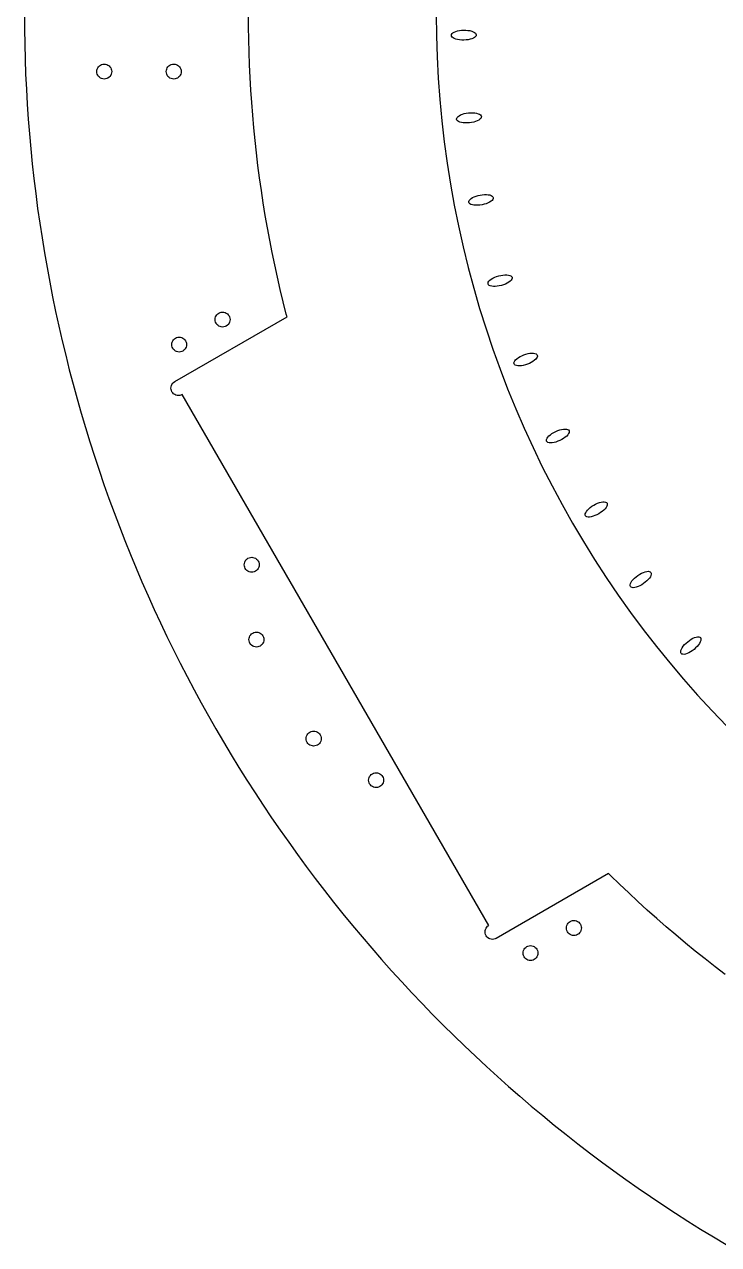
# Model space of a CAD drawing. Header units: metres. Extents: x -287 to 287, y -575 to 0.
# Drawn here: x -287.3 to -147.8, y -534.7 to -289.4 of the extents above; entities that cross this region are included whole.
import ezdxf

# ---------------------------------------------------------------- set-up
doc = ezdxf.new("R2010")
doc.units = ezdxf.units.M

msp = doc.modelspace()

# ---------------------------------------------------------------- linework, layer by layer
for p, q in [((-287.335, -287.335), (-287.32, -290.344)), ((-242.292, -289.873), (-242.305, -287.335)), ((-204.57, -287.335), (-204.526, -291.62)), ((-287.32, -290.344), (-287.272, -293.353)), ((-242.252, -292.41), (-242.292, -289.873)), ((-204.526, -291.62), (-204.391, -295.902)), ((-201.526, -291.557), (-201.492, -291.382)), ((-201.485, -291.73), (-201.526, -291.557)), ((-201.492, -291.382), (-201.383, -291.212)), ((-201.368, -291.896), (-201.485, -291.73)), ((-201.383, -291.212), (-201.202, -291.05)), ((-201.181, -292.05), (-201.368, -291.896)), ((-201.202, -291.05), (-200.955, -290.902)), ((-200.955, -290.902), (-200.649, -290.772)), ((-200.649, -290.772), (-200.295, -290.665)), ((-200.295, -290.665), (-199.901, -290.583)), ((-199.901, -290.583), (-199.481, -290.529)), ((-199.481, -290.529), (-199.048, -290.505)), ((-199.048, -290.505), (-198.613, -290.511)), ((-198.613, -290.511), (-198.192, -290.547)), ((-198.192, -290.547), (-197.795, -290.612)), ((-197.795, -290.612), (-197.436, -290.705)), ((-197.436, -290.705), (-197.126, -290.822)), ((-197.126, -290.822), (-196.873, -290.959)), ((-196.873, -290.959), (-196.685, -291.113)), ((-196.671, -291.797), (-196.852, -291.959)), ((-196.685, -291.113), (-196.569, -291.279)), ((-196.562, -291.626), (-196.671, -291.797)), ((-196.569, -291.279), (-196.527, -291.452)), ((-196.527, -291.452), (-196.562, -291.626)), ((-287.272, -293.353), (-287.194, -296.361)), ((-242.186, -294.946), (-242.252, -292.41)), ((-200.928, -292.187), (-201.181, -292.05)), ((-200.617, -292.304), (-200.928, -292.187)), ((-200.258, -292.396), (-200.617, -292.304)), ((-199.862, -292.462), (-200.258, -292.396)), ((-199.44, -292.498), (-199.862, -292.462)), ((-199.006, -292.504), (-199.44, -292.498)), ((-198.572, -292.48), (-199.006, -292.504)), ((-198.152, -292.426), (-198.572, -292.48)), ((-197.759, -292.344), (-198.152, -292.426)), ((-197.404, -292.237), (-197.759, -292.344)), ((-197.099, -292.107), (-197.404, -292.237)), ((-196.852, -291.959), (-197.099, -292.107)), ((-287.194, -296.361), (-287.083, -299.368)), ((-242.093, -297.482), (-242.186, -294.946)), ((-204.391, -295.902), (-204.167, -300.181)), ((-272.795, -298.835), (-272.773, -298.575)), ((-272.773, -299.096), (-272.795, -298.835)), ((-272.773, -298.575), (-272.705, -298.322)), ((-272.705, -299.348), (-272.773, -299.096)), ((-272.705, -298.322), (-272.594, -298.085)), ((-272.594, -298.085), (-272.445, -297.871)), ((-272.445, -297.871), (-272.26, -297.686)), ((-272.26, -297.686), (-272.045, -297.536)), ((-272.045, -297.536), (-271.808, -297.426)), ((-271.808, -297.426), (-271.556, -297.358)), ((-271.556, -297.358), (-271.295, -297.335)), ((-271.295, -297.335), (-271.035, -297.358)), ((-271.035, -297.358), (-270.782, -297.426)), ((-270.782, -297.426), (-270.545, -297.536)), ((-270.545, -297.536), (-270.331, -297.686)), ((-270.331, -297.686), (-270.146, -297.871)), ((-270.146, -297.871), (-269.996, -298.085)), ((-269.996, -298.085), (-269.886, -298.322)), ((-269.886, -298.322), (-269.818, -298.575)), ((-269.818, -299.096), (-269.886, -299.348)), ((-269.818, -298.575), (-269.795, -298.835)), ((-269.795, -298.835), (-269.818, -299.096)), ((-258.825, -298.835), (-258.803, -298.575)), ((-258.803, -299.096), (-258.825, -298.835)), ((-258.803, -298.575), (-258.735, -298.322)), ((-258.735, -299.348), (-258.803, -299.096)), ((-258.735, -298.322), (-258.624, -298.085)), ((-258.624, -298.085), (-258.475, -297.871)), ((-258.475, -297.871), (-258.29, -297.686)), ((-258.29, -297.686), (-258.075, -297.536)), ((-258.075, -297.536), (-257.838, -297.426)), ((-257.838, -297.426), (-257.586, -297.358)), ((-257.586, -297.358), (-257.325, -297.335)), ((-257.325, -297.335), (-257.065, -297.358)), ((-257.065, -297.358), (-256.812, -297.426)), ((-256.812, -297.426), (-256.575, -297.536)), ((-256.575, -297.536), (-256.361, -297.686)), ((-256.361, -297.686), (-256.176, -297.871)), ((-256.176, -297.871), (-256.026, -298.085)), ((-256.026, -298.085), (-255.916, -298.322)), ((-255.916, -298.322), (-255.848, -298.575)), ((-255.848, -299.096), (-255.916, -299.348)), ((-255.848, -298.575), (-255.825, -298.835)), ((-255.825, -298.835), (-255.848, -299.096)), ((-241.973, -300.017), (-242.093, -297.482)), ((-287.083, -299.368), (-286.942, -302.373)), ((-272.594, -299.585), (-272.705, -299.348)), ((-272.445, -299.8), (-272.594, -299.585)), ((-272.26, -299.984), (-272.445, -299.8)), ((-272.045, -300.134), (-272.26, -299.984)), ((-271.808, -300.245), (-272.045, -300.134)), ((-271.556, -300.313), (-271.808, -300.245)), ((-271.295, -300.335), (-271.556, -300.313)), ((-271.035, -300.313), (-271.295, -300.335)), ((-270.782, -300.245), (-271.035, -300.313)), ((-270.545, -300.134), (-270.782, -300.245)), ((-270.331, -299.984), (-270.545, -300.134)), ((-270.146, -299.8), (-270.331, -299.984)), ((-269.996, -299.585), (-270.146, -299.8)), ((-269.886, -299.348), (-269.996, -299.585)), ((-258.624, -299.585), (-258.735, -299.348)), ((-258.475, -299.8), (-258.624, -299.585)), ((-258.29, -299.984), (-258.475, -299.8)), ((-258.075, -300.134), (-258.29, -299.984)), ((-257.838, -300.245), (-258.075, -300.134)), ((-257.586, -300.313), (-257.838, -300.245)), ((-257.325, -300.335), (-257.586, -300.313)), ((-257.065, -300.313), (-257.325, -300.335)), ((-256.812, -300.245), (-257.065, -300.313)), ((-256.575, -300.134), (-256.812, -300.245)), ((-256.361, -299.984), (-256.575, -300.134)), ((-256.176, -299.8), (-256.361, -299.984)), ((-256.026, -299.585), (-256.176, -299.8)), ((-255.916, -299.348), (-256.026, -299.585)), ((-241.827, -302.55), (-241.973, -300.017)), ((-204.167, -300.181), (-203.853, -304.453)), ((-286.942, -302.373), (-286.768, -305.377)), ((-241.655, -305.081), (-241.827, -302.55)), ((-286.768, -305.377), (-286.564, -308.379)), ((-241.456, -307.611), (-241.655, -305.081)), ((-203.853, -304.453), (-203.45, -308.719)), ((-286.564, -308.379), (-286.328, -311.379)), ((-241.23, -310.138), (-241.456, -307.611)), ((-203.45, -308.719), (-202.957, -312.975)), ((-200.466, -308.405), (-200.447, -308.229)), ((-200.41, -308.574), (-200.466, -308.405)), ((-200.447, -308.229), (-200.352, -308.049)), ((-200.281, -308.73), (-200.41, -308.574)), ((-200.352, -308.049), (-200.185, -307.873)), ((-200.081, -308.868), (-200.281, -308.73)), ((-200.185, -307.873), (-199.952, -307.705)), ((-199.817, -308.983), (-200.081, -308.868)), ((-199.952, -307.705), (-199.658, -307.55)), ((-199.498, -309.074), (-199.817, -308.983)), ((-199.658, -307.55), (-199.314, -307.413)), ((-199.133, -309.136), (-199.498, -309.074)), ((-199.314, -307.413), (-198.928, -307.299)), ((-198.928, -307.299), (-198.515, -307.21)), ((-198.515, -307.21), (-198.084, -307.149)), ((-198.084, -307.149), (-197.651, -307.119)), ((-197.445, -309.078), (-197.875, -309.138)), ((-197.651, -307.119), (-197.228, -307.12)), ((-197.031, -308.989), (-197.445, -309.078)), ((-197.228, -307.12), (-196.827, -307.152)), ((-196.646, -308.875), (-197.031, -308.989)), ((-196.827, -307.152), (-196.462, -307.214)), ((-196.302, -308.738), (-196.646, -308.875)), ((-196.462, -307.214), (-196.142, -307.305)), ((-196.008, -308.583), (-196.302, -308.738)), ((-196.142, -307.305), (-195.879, -307.42)), ((-195.774, -308.415), (-196.008, -308.583)), ((-195.879, -307.42), (-195.679, -307.558)), ((-195.608, -308.239), (-195.774, -308.415)), ((-195.679, -307.558), (-195.55, -307.714)), ((-195.513, -308.059), (-195.608, -308.239)), ((-195.55, -307.714), (-195.494, -307.883)), ((-195.494, -307.883), (-195.513, -308.059)), ((-286.328, -311.379), (-286.06, -314.376)), ((-240.978, -312.663), (-241.23, -310.138)), ((-198.732, -309.168), (-199.133, -309.136)), ((-198.309, -309.169), (-198.732, -309.168)), ((-197.875, -309.138), (-198.309, -309.169)), ((-240.7, -315.185), (-240.978, -312.663)), ((-202.957, -312.975), (-202.376, -317.22)), ((-286.06, -314.376), (-285.761, -317.37)), ((-240.395, -317.704), (-240.7, -315.185)), ((-285.761, -317.37), (-285.431, -320.361)), ((-240.064, -320.22), (-240.395, -317.704)), ((-202.376, -317.22), (-201.706, -321.451)), ((-285.431, -320.361), (-285.07, -323.348)), ((-239.706, -322.732), (-240.064, -320.22)), ((-285.07, -323.348), (-284.677, -326.331)), ((-239.322, -325.24), (-239.706, -322.732)), ((-201.706, -321.451), (-200.947, -325.668)), ((-196.56, -323.875), (-196.155, -323.751)), ((-196.155, -323.751), (-195.732, -323.655)), ((-195.732, -323.655), (-195.302, -323.589)), ((-195.302, -323.589), (-194.881, -323.554)), ((-194.881, -323.554), (-194.479, -323.553)), ((-194.479, -323.553), (-194.109, -323.584)), ((-194.109, -323.584), (-193.784, -323.647)), ((-193.784, -323.647), (-193.511, -323.741)), ((-193.511, -323.741), (-193.301, -323.861)), ((-238.912, -327.744), (-239.322, -325.24)), ((-200.947, -325.668), (-200.1, -329.868)), ((-198, -325.106), (-197.995, -324.928)), ((-197.93, -325.269), (-198, -325.106)), ((-197.995, -324.928), (-197.916, -324.742)), ((-197.788, -325.414), (-197.93, -325.269)), ((-197.916, -324.742), (-197.765, -324.552)), ((-197.577, -325.534), (-197.788, -325.414)), ((-197.765, -324.552), (-197.546, -324.365)), ((-197.305, -325.628), (-197.577, -325.534)), ((-197.546, -324.365), (-197.266, -324.186)), ((-196.979, -325.691), (-197.305, -325.628)), ((-197.266, -324.186), (-196.934, -324.021)), ((-196.61, -325.722), (-196.979, -325.691)), ((-196.934, -324.021), (-196.56, -323.875)), ((-196.208, -325.721), (-196.61, -325.722)), ((-195.786, -325.686), (-196.208, -325.721)), ((-195.357, -325.62), (-195.786, -325.686)), ((-194.933, -325.524), (-195.357, -325.62)), ((-194.528, -325.4), (-194.933, -325.524)), ((-194.154, -325.254), (-194.528, -325.4)), ((-193.822, -325.089), (-194.154, -325.254)), ((-193.543, -324.91), (-193.822, -325.089)), ((-193.324, -324.723), (-193.543, -324.91)), ((-193.173, -324.533), (-193.324, -324.723)), ((-193.301, -323.861), (-193.158, -324.006)), ((-193.093, -324.347), (-193.173, -324.533)), ((-193.158, -324.006), (-193.089, -324.169)), ((-193.089, -324.169), (-193.093, -324.347)), ((-284.677, -326.331), (-284.253, -329.31)), ((-238.476, -330.244), (-238.912, -327.744)), ((-284.253, -329.31), (-283.798, -332.285)), ((-238.014, -332.739), (-238.476, -330.244)), ((-200.1, -329.868), (-199.165, -334.049)), ((-283.798, -332.285), (-283.312, -335.254)), ((-237.525, -335.229), (-238.014, -332.739)), ((-283.312, -335.254), (-282.794, -338.218)), ((-237.01, -337.714), (-237.525, -335.229)), ((-199.165, -334.049), (-198.143, -338.21)), ((-282.794, -338.218), (-282.246, -341.177)), ((-236.47, -340.193), (-237.01, -337.714)), ((-198.143, -338.21), (-197.035, -342.348)), ((-235.903, -342.666), (-236.47, -340.193)), ((-194.092, -341.172), (-193.957, -340.97)), ((-193.957, -340.97), (-193.755, -340.765)), ((-193.755, -340.765), (-193.491, -340.564)), ((-193.491, -340.564), (-193.174, -340.371)), ((-193.174, -340.371), (-192.813, -340.194)), ((-192.813, -340.194), (-192.42, -340.038)), ((-192.42, -340.038), (-192.006, -339.906)), ((-192.006, -339.906), (-191.584, -339.804)), ((-191.584, -339.804), (-191.166, -339.734)), ((-191.166, -339.734), (-190.766, -339.699)), ((-190.766, -339.699), (-190.395, -339.699)), ((-190.395, -339.699), (-190.065, -339.735)), ((-190.065, -339.735), (-189.786, -339.806)), ((-189.786, -339.806), (-189.566, -339.908)), ((-189.517, -340.769), (-189.72, -340.974)), ((-189.566, -339.908), (-189.413, -340.04)), ((-189.383, -340.567), (-189.517, -340.769)), ((-189.413, -340.04), (-189.329, -340.197)), ((-189.319, -340.375), (-189.383, -340.567)), ((-189.329, -340.197), (-189.319, -340.375)), ((-282.246, -341.177), (-281.667, -344.129)), ((-235.311, -345.133), (-235.903, -342.666)), ((-197.035, -342.348), (-195.839, -346.463)), ((-194.155, -341.364), (-194.092, -341.172)), ((-194.145, -341.542), (-194.155, -341.364)), ((-194.062, -341.699), (-194.145, -341.542)), ((-193.908, -341.831), (-194.062, -341.699)), ((-193.688, -341.933), (-193.908, -341.831)), ((-193.409, -342.004), (-193.688, -341.933)), ((-193.079, -342.039), (-193.409, -342.004)), ((-192.708, -342.04), (-193.079, -342.039)), ((-192.308, -342.004), (-192.708, -342.04)), ((-191.89, -341.935), (-192.308, -342.004)), ((-191.468, -341.833), (-191.89, -341.935)), ((-191.054, -341.701), (-191.468, -341.833)), ((-190.661, -341.545), (-191.054, -341.701)), ((-190.3, -341.367), (-190.661, -341.545)), ((-189.983, -341.175), (-190.3, -341.367)), ((-189.72, -340.974), (-189.983, -341.175)), ((-281.667, -344.129), (-281.056, -347.076)), ((-234.693, -347.594), (-235.311, -345.133)), ((-281.056, -347.076), (-280.415, -350.016)), ((-257.132, -361.171), (-234.551, -348.134)), ((-248.985, -348.426), (-248.917, -348.174)), ((-248.917, -348.174), (-248.807, -347.937)), ((-248.807, -347.937), (-248.657, -347.722)), ((-248.657, -347.722), (-248.472, -347.537)), ((-248.472, -347.537), (-248.258, -347.388)), ((-248.258, -347.388), (-248.021, -347.277)), ((-248.021, -347.277), (-247.768, -347.209)), ((-247.768, -347.209), (-247.508, -347.187)), ((-247.508, -347.187), (-247.247, -347.209)), ((-247.247, -347.209), (-246.995, -347.277)), ((-246.995, -347.277), (-246.758, -347.388)), ((-246.758, -347.388), (-246.544, -347.537)), ((-246.544, -347.537), (-246.359, -347.722)), ((-246.359, -347.722), (-246.209, -347.937)), ((-246.209, -347.937), (-246.098, -348.174)), ((-246.098, -348.174), (-246.031, -348.426)), ((-234.551, -348.134), (-234.693, -347.594)), ((-195.839, -346.463), (-194.558, -350.551)), ((-280.415, -350.016), (-279.744, -352.949)), ((-249.008, -348.687), (-248.985, -348.426)), ((-248.985, -348.947), (-249.008, -348.687)), ((-248.917, -349.2), (-248.985, -348.947)), ((-248.807, -349.437), (-248.917, -349.2)), ((-248.657, -349.651), (-248.807, -349.437)), ((-248.472, -349.836), (-248.657, -349.651)), ((-248.258, -349.986), (-248.472, -349.836)), ((-248.021, -350.096), (-248.258, -349.986)), ((-247.768, -350.164), (-248.021, -350.096)), ((-247.508, -350.187), (-247.768, -350.164)), ((-247.247, -350.164), (-247.508, -350.187)), ((-246.995, -350.096), (-247.247, -350.164)), ((-246.758, -349.986), (-246.995, -350.096)), ((-246.544, -349.836), (-246.758, -349.986)), ((-246.359, -349.651), (-246.544, -349.836)), ((-246.209, -349.437), (-246.359, -349.651)), ((-246.098, -349.2), (-246.209, -349.437)), ((-246.031, -348.947), (-246.098, -349.2)), ((-246.031, -348.426), (-246.008, -348.687)), ((-246.008, -348.687), (-246.031, -348.947)), ((-194.558, -350.551), (-193.191, -354.612)), ((-279.744, -352.949), (-279.041, -355.875)), ((-257.712, -353.465), (-257.644, -353.212)), ((-257.644, -353.212), (-257.534, -352.975)), ((-257.534, -352.975), (-257.384, -352.761)), ((-257.384, -352.761), (-257.199, -352.576)), ((-257.199, -352.576), (-256.985, -352.426)), ((-256.985, -352.426), (-256.748, -352.315)), ((-256.748, -352.315), (-256.495, -352.248)), ((-256.495, -352.248), (-256.235, -352.225)), ((-256.235, -352.225), (-255.974, -352.248)), ((-255.974, -352.248), (-255.722, -352.315)), ((-255.722, -352.315), (-255.485, -352.426)), ((-255.485, -352.426), (-255.27, -352.576)), ((-255.27, -352.576), (-255.086, -352.761)), ((-255.086, -352.761), (-254.936, -352.975)), ((-254.936, -352.975), (-254.825, -353.212)), ((-254.825, -353.212), (-254.757, -353.465)), ((-257.735, -353.725), (-257.712, -353.465)), ((-257.712, -353.985), (-257.735, -353.725)), ((-257.644, -354.238), (-257.712, -353.985)), ((-257.534, -354.475), (-257.644, -354.238)), ((-257.384, -354.689), (-257.534, -354.475)), ((-257.199, -354.874), (-257.384, -354.689)), ((-256.985, -355.024), (-257.199, -354.874)), ((-256.748, -355.135), (-256.985, -355.024)), ((-256.495, -355.202), (-256.748, -355.135)), ((-256.235, -355.225), (-256.495, -355.202)), ((-255.974, -355.202), (-256.235, -355.225)), ((-255.722, -355.135), (-255.974, -355.202)), ((-255.485, -355.024), (-255.722, -355.135)), ((-255.27, -354.874), (-255.485, -355.024)), ((-255.086, -354.689), (-255.27, -354.874)), ((-254.936, -354.475), (-255.086, -354.689)), ((-254.825, -354.238), (-254.936, -354.475)), ((-254.757, -353.985), (-254.825, -354.238)), ((-254.757, -353.465), (-254.735, -353.725)), ((-254.735, -353.725), (-254.757, -353.985)), ((-193.191, -354.612), (-191.74, -358.643)), ((-186.934, -355.789), (-186.522, -355.651)), ((-186.522, -355.651), (-186.111, -355.547)), ((-186.111, -355.547), (-185.715, -355.478)), ((-185.715, -355.478), (-185.346, -355.448)), ((-185.346, -355.448), (-185.014, -355.456)), ((-185.014, -355.456), (-184.73, -355.503)), ((-184.73, -355.503), (-184.502, -355.586)), ((-184.502, -355.586), (-184.338, -355.705)), ((-279.041, -355.875), (-278.308, -358.793)), ((-188.953, -357.421), (-188.906, -357.224)), ((-188.928, -357.597), (-188.953, -357.421)), ((-188.832, -357.747), (-188.928, -357.597)), ((-188.906, -357.224), (-188.789, -357.012)), ((-188.668, -357.865), (-188.832, -357.747)), ((-188.789, -357.012), (-188.604, -356.791)), ((-188.44, -357.949), (-188.668, -357.865)), ((-188.604, -356.791), (-188.358, -356.568)), ((-188.156, -357.996), (-188.44, -357.949)), ((-188.358, -356.568), (-188.059, -356.35)), ((-187.824, -358.004), (-188.156, -357.996)), ((-188.059, -356.35), (-187.714, -356.143)), ((-187.455, -357.973), (-187.824, -358.004)), ((-187.714, -356.143), (-187.335, -355.954)), ((-187.059, -357.905), (-187.455, -357.973)), ((-187.335, -355.954), (-186.934, -355.789)), ((-186.649, -357.8), (-187.059, -357.905)), ((-186.237, -357.663), (-186.649, -357.8)), ((-185.835, -357.498), (-186.237, -357.663)), ((-185.456, -357.309), (-185.835, -357.498)), ((-185.112, -357.102), (-185.456, -357.309)), ((-184.812, -356.884), (-185.112, -357.102)), ((-184.566, -356.661), (-184.812, -356.884)), ((-184.382, -356.44), (-184.566, -356.661)), ((-184.264, -356.228), (-184.382, -356.44)), ((-184.338, -355.705), (-184.242, -355.854)), ((-184.217, -356.03), (-184.264, -356.228)), ((-184.242, -355.854), (-184.217, -356.03)), ((-278.308, -358.793), (-277.545, -361.703)), ((-191.74, -358.643), (-190.205, -362.643)), ((-277.545, -361.703), (-276.751, -364.606)), ((-257.882, -362.47), (-257.859, -362.21)), ((-257.859, -362.731), (-257.882, -362.47)), ((-257.859, -362.21), (-257.791, -361.957)), ((-257.791, -362.983), (-257.859, -362.731)), ((-257.791, -361.957), (-257.681, -361.72)), ((-257.681, -363.22), (-257.791, -362.983)), ((-257.681, -361.72), (-257.531, -361.506)), ((-257.531, -361.506), (-257.346, -361.321)), ((-257.346, -361.321), (-257.132, -361.171)), ((-190.205, -362.643), (-188.586, -366.61)), ((-276.751, -364.606), (-275.926, -367.499)), ((-257.531, -363.434), (-257.681, -363.22)), ((-257.346, -363.619), (-257.531, -363.434)), ((-257.132, -363.769), (-257.346, -363.619)), ((-256.895, -363.88), (-257.132, -363.769)), ((-256.642, -363.947), (-256.895, -363.88)), ((-256.382, -363.97), (-256.642, -363.947)), ((-256.121, -363.947), (-256.382, -363.97)), ((-255.869, -363.88), (-256.121, -363.947)), ((-255.632, -363.769), (-255.869, -363.88)), ((-194.009, -470.502), (-255.632, -363.769)), ((-275.926, -367.499), (-275.072, -370.385)), ((-188.586, -366.61), (-186.884, -370.542)), ((-275.072, -370.385), (-274.187, -373.26)), ((-186.884, -370.542), (-185.101, -374.437)), ((-182.426, -372.987), (-182.396, -372.786)), ((-182.396, -372.786), (-182.296, -372.565)), ((-182.296, -372.565), (-182.131, -372.329)), ((-182.131, -372.329), (-181.905, -372.087)), ((-181.905, -372.087), (-181.624, -371.844)), ((-181.624, -371.844), (-181.298, -371.609)), ((-181.298, -371.609), (-180.936, -371.389)), ((-180.936, -371.389), (-180.55, -371.191)), ((-180.55, -371.191), (-180.151, -371.02)), ((-180.151, -371.02), (-179.751, -370.881)), ((-179.751, -370.881), (-179.362, -370.78)), ((-179.312, -372.802), (-179.699, -373)), ((-179.362, -370.78), (-178.996, -370.718)), ((-178.951, -372.582), (-179.312, -372.802)), ((-178.996, -370.718), (-178.665, -370.698)), ((-178.625, -372.347), (-178.951, -372.582)), ((-178.665, -370.698), (-178.378, -370.721)), ((-178.344, -372.104), (-178.625, -372.347)), ((-178.378, -370.721), (-178.144, -370.786)), ((-178.118, -371.862), (-178.344, -372.104)), ((-178.144, -370.786), (-177.971, -370.89)), ((-177.952, -371.626), (-178.118, -371.862)), ((-177.971, -370.89), (-177.862, -371.031)), ((-177.853, -371.405), (-177.952, -371.626)), ((-177.862, -371.031), (-177.823, -371.204)), ((-177.823, -371.204), (-177.853, -371.405)), ((-274.187, -373.26), (-273.272, -376.127)), ((-185.101, -374.437), (-183.236, -378.295)), ((-182.386, -373.16), (-182.426, -372.987)), ((-182.278, -373.301), (-182.386, -373.16)), ((-182.104, -373.405), (-182.278, -373.301)), ((-181.87, -373.47), (-182.104, -373.405)), ((-181.583, -373.493), (-181.87, -373.47)), ((-181.252, -373.473), (-181.583, -373.493)), ((-180.887, -373.411), (-181.252, -373.473)), ((-180.498, -373.31), (-180.887, -373.411)), ((-180.098, -373.171), (-180.498, -373.31)), ((-179.699, -373), (-180.098, -373.171)), ((-273.272, -376.127), (-272.327, -378.984)), ((-272.327, -378.984), (-271.353, -381.83)), ((-183.236, -378.295), (-181.291, -382.112)), ((-271.353, -381.83), (-270.348, -384.667)), ((-181.291, -382.112), (-179.266, -385.888)), ((-270.348, -384.667), (-269.314, -387.493)), ((-269.314, -387.493), (-268.251, -390.307)), ((-179.266, -385.888), (-177.163, -389.621)), ((-174.606, -387.749), (-174.525, -387.52)), ((-174.525, -387.52), (-174.38, -387.272)), ((-174.38, -387.272), (-174.175, -387.011)), ((-174.175, -387.011), (-173.916, -386.746)), ((-173.916, -386.746), (-173.61, -386.484)), ((-173.61, -386.484), (-173.268, -386.235)), ((-173.268, -386.235), (-172.9, -386.005)), ((-172.9, -386.005), (-172.517, -385.801)), ((-172.517, -385.801), (-172.129, -385.629)), ((-172.129, -385.629), (-171.751, -385.496)), ((-171.532, -387.506), (-171.9, -387.737)), ((-171.751, -385.496), (-171.391, -385.404)), ((-171.19, -387.257), (-171.532, -387.506)), ((-171.391, -385.404), (-171.063, -385.356)), ((-170.885, -386.996), (-171.19, -387.257)), ((-171.063, -385.356), (-170.775, -385.355)), ((-170.625, -386.731), (-170.885, -386.996)), ((-170.775, -385.355), (-170.537, -385.4)), ((-170.42, -386.47), (-170.625, -386.731)), ((-170.537, -385.4), (-170.355, -385.489)), ((-170.275, -386.221), (-170.42, -386.47)), ((-170.355, -385.489), (-170.235, -385.621)), ((-170.195, -385.992), (-170.275, -386.221)), ((-170.235, -385.621), (-170.181, -385.79)), ((-170.181, -385.79), (-170.195, -385.992)), ((-177.163, -389.621), (-174.982, -393.308)), ((-174.619, -387.951), (-174.606, -387.749)), ((-174.565, -388.121), (-174.619, -387.951)), ((-174.445, -388.252), (-174.565, -388.121)), ((-174.264, -388.341), (-174.445, -388.252)), ((-174.025, -388.386), (-174.264, -388.341)), ((-173.737, -388.385), (-174.025, -388.386)), ((-173.409, -388.338), (-173.737, -388.385)), ((-173.05, -388.246), (-173.409, -388.338)), ((-172.671, -388.112), (-173.05, -388.246)), ((-172.284, -387.941), (-172.671, -388.112)), ((-171.9, -387.737), (-172.284, -387.941)), ((-268.251, -390.307), (-267.158, -393.111)), ((-267.158, -393.111), (-266.035, -395.902)), ((-174.982, -393.308), (-172.725, -396.95)), ((-266.035, -395.902), (-264.884, -398.682)), ((-243.06, -397.472), (-242.95, -397.235)), ((-242.95, -397.235), (-242.8, -397.021)), ((-242.8, -397.021), (-242.615, -396.836)), ((-242.615, -396.836), (-242.401, -396.686)), ((-242.401, -396.686), (-242.164, -396.576)), ((-242.164, -396.576), (-241.911, -396.508)), ((-241.911, -396.508), (-241.651, -396.485)), ((-241.651, -396.485), (-241.39, -396.508)), ((-241.39, -396.508), (-241.138, -396.576)), ((-241.138, -396.576), (-240.901, -396.686)), ((-240.901, -396.686), (-240.687, -396.836)), ((-240.687, -396.836), (-240.502, -397.021)), ((-240.502, -397.021), (-240.352, -397.235)), ((-240.352, -397.235), (-240.241, -397.472)), ((-172.725, -396.95), (-170.391, -400.543)), ((-264.884, -398.682), (-263.703, -401.45)), ((-243.151, -397.985), (-243.128, -397.725)), ((-243.128, -398.246), (-243.151, -397.985)), ((-243.128, -397.725), (-243.06, -397.472)), ((-243.06, -398.498), (-243.128, -398.246)), ((-242.95, -398.735), (-243.06, -398.498)), ((-242.8, -398.949), (-242.95, -398.735)), ((-242.615, -399.134), (-242.8, -398.949)), ((-242.401, -399.284), (-242.615, -399.134)), ((-242.164, -399.395), (-242.401, -399.284)), ((-241.911, -399.462), (-242.164, -399.395)), ((-241.651, -399.485), (-241.911, -399.462)), ((-241.39, -399.462), (-241.651, -399.485)), ((-241.138, -399.395), (-241.39, -399.462)), ((-240.901, -399.284), (-241.138, -399.395)), ((-240.687, -399.134), (-240.901, -399.284)), ((-240.502, -398.949), (-240.687, -399.134)), ((-240.352, -398.735), (-240.502, -398.949)), ((-240.241, -398.498), (-240.352, -398.735)), ((-240.241, -397.472), (-240.173, -397.725)), ((-240.173, -398.246), (-240.241, -398.498)), ((-240.173, -397.725), (-240.151, -397.985)), ((-240.151, -397.985), (-240.173, -398.246)), ((-163.672, -399.891), (-163.301, -399.688)), ((-163.301, -399.688), (-162.934, -399.523)), ((-162.934, -399.523), (-162.584, -399.401)), ((-162.584, -399.401), (-162.261, -399.327)), ((-162.261, -399.327), (-161.974, -399.301)), ((-161.974, -399.301), (-161.733, -399.326)), ((-161.733, -399.326), (-161.544, -399.4)), ((-161.544, -399.4), (-161.414, -399.521)), ((-161.414, -399.521), (-161.346, -399.685)), ((-161.346, -399.685), (-161.342, -399.888)), ((-263.703, -401.45), (-262.494, -404.205)), ((-170.391, -400.543), (-167.983, -404.087)), ((-165.591, -402.008), (-165.53, -401.773)), ((-165.587, -402.21), (-165.591, -402.008)), ((-165.519, -402.374), (-165.587, -402.21)), ((-165.53, -401.773), (-165.406, -401.513)), ((-165.406, -401.513), (-165.223, -401.236)), ((-165.223, -401.236), (-164.987, -400.95)), ((-164.987, -400.95), (-164.705, -400.664)), ((-164.705, -400.664), (-164.385, -400.387)), ((-164.385, -400.387), (-164.037, -400.126)), ((-164.037, -400.126), (-163.672, -399.891)), ((-163.632, -402.207), (-163.999, -402.372)), ((-163.261, -402.004), (-163.632, -402.207)), ((-162.896, -401.769), (-163.261, -402.004)), ((-162.548, -401.509), (-162.896, -401.769)), ((-162.228, -401.231), (-162.548, -401.509)), ((-161.946, -400.945), (-162.228, -401.231)), ((-161.71, -400.66), (-161.946, -400.945)), ((-161.527, -400.382), (-161.71, -400.66)), ((-161.403, -400.123), (-161.527, -400.382)), ((-161.342, -399.888), (-161.403, -400.123)), ((-262.494, -404.205), (-261.256, -406.948)), ((-167.983, -404.087), (-165.501, -407.579)), ((-165.389, -402.495), (-165.519, -402.374)), ((-165.2, -402.569), (-165.389, -402.495)), ((-164.959, -402.594), (-165.2, -402.569)), ((-164.672, -402.568), (-164.959, -402.594)), ((-164.349, -402.494), (-164.672, -402.568)), ((-163.999, -402.372), (-164.349, -402.494)), ((-261.256, -406.948), (-259.989, -409.677)), ((-165.501, -407.579), (-162.946, -411.019)), ((-259.989, -409.677), (-258.693, -412.393)), ((-241.998, -412.274), (-241.848, -412.06)), ((-241.848, -412.06), (-241.663, -411.875)), ((-241.663, -411.875), (-241.449, -411.725)), ((-241.449, -411.725), (-241.212, -411.614)), ((-241.212, -411.614), (-240.959, -411.547)), ((-240.959, -411.547), (-240.699, -411.524)), ((-240.699, -411.524), (-240.438, -411.547)), ((-240.438, -411.547), (-240.186, -411.614)), ((-240.186, -411.614), (-239.949, -411.725)), ((-239.949, -411.725), (-239.735, -411.875)), ((-239.735, -411.875), (-239.55, -412.06)), ((-239.55, -412.06), (-239.4, -412.274)), ((-162.946, -411.019), (-160.321, -414.404)), ((-258.693, -412.393), (-257.37, -415.095)), ((-242.199, -413.024), (-242.176, -412.763)), ((-242.176, -413.284), (-242.199, -413.024)), ((-242.176, -412.763), (-242.108, -412.511)), ((-242.108, -413.537), (-242.176, -413.284)), ((-242.108, -412.511), (-241.998, -412.274)), ((-241.998, -413.774), (-242.108, -413.537)), ((-241.848, -413.988), (-241.998, -413.774)), ((-241.663, -414.173), (-241.848, -413.988)), ((-241.449, -414.323), (-241.663, -414.173)), ((-241.212, -414.433), (-241.449, -414.323)), ((-240.959, -414.501), (-241.212, -414.433)), ((-240.699, -414.524), (-240.959, -414.501)), ((-240.438, -414.501), (-240.699, -414.524)), ((-240.186, -414.433), (-240.438, -414.501)), ((-239.949, -414.323), (-240.186, -414.433)), ((-239.735, -414.173), (-239.949, -414.323)), ((-239.55, -413.988), (-239.735, -414.173)), ((-239.4, -413.774), (-239.55, -413.988)), ((-239.4, -412.274), (-239.289, -412.511)), ((-239.289, -413.537), (-239.4, -413.774)), ((-239.289, -412.511), (-239.222, -412.763)), ((-239.222, -413.284), (-239.289, -413.537)), ((-239.222, -412.763), (-239.199, -413.024)), ((-239.199, -413.024), (-239.222, -413.284)), ((-160.321, -414.404), (-157.624, -417.734)), ((-155.113, -414.662), (-154.902, -414.357)), ((-154.902, -414.357), (-154.644, -414.049)), ((-154.644, -414.049), (-154.349, -413.746)), ((-154.349, -413.746), (-154.024, -413.457)), ((-154.024, -413.457), (-153.68, -413.192)), ((-153.68, -413.192), (-153.327, -412.959)), ((-153.327, -412.959), (-152.975, -412.764)), ((-152.975, -412.764), (-152.637, -412.613)), ((-152.637, -412.613), (-152.321, -412.512)), ((-152.129, -414.407), (-152.424, -414.71)), ((-152.321, -412.512), (-152.037, -412.462)), ((-151.871, -414.098), (-152.129, -414.407)), ((-152.037, -412.462), (-151.794, -412.467)), ((-151.66, -413.794), (-151.871, -414.098)), ((-151.794, -412.467), (-151.6, -412.525)), ((-151.501, -413.502), (-151.66, -413.794)), ((-151.6, -412.525), (-151.46, -412.634)), ((-151.399, -413.233), (-151.501, -413.502)), ((-151.46, -412.634), (-151.379, -412.792)), ((-151.358, -412.994), (-151.399, -413.233)), ((-151.379, -412.792), (-151.358, -412.994)), ((-257.37, -415.095), (-256.018, -417.783)), ((-155.415, -415.462), (-155.373, -415.223)), ((-155.394, -415.663), (-155.415, -415.462)), ((-155.313, -415.821), (-155.394, -415.663)), ((-155.373, -415.223), (-155.272, -414.953)), ((-155.173, -415.931), (-155.313, -415.821)), ((-155.272, -414.953), (-155.113, -414.662)), ((-154.979, -415.989), (-155.173, -415.931)), ((-154.736, -415.993), (-154.979, -415.989)), ((-154.452, -415.944), (-154.736, -415.993)), ((-154.136, -415.842), (-154.452, -415.944)), ((-153.798, -415.692), (-154.136, -415.842)), ((-153.446, -415.497), (-153.798, -415.692)), ((-153.093, -415.263), (-153.446, -415.497)), ((-152.749, -414.998), (-153.093, -415.263)), ((-152.424, -414.71), (-152.749, -414.998)), ((-256.018, -417.783), (-254.638, -420.457)), ((-157.624, -417.734), (-154.859, -421.006)), ((-254.638, -420.457), (-253.23, -423.116)), ((-154.859, -421.006), (-152.025, -424.22)), ((-253.23, -423.116), (-251.794, -425.76)), ((-152.025, -424.22), (-149.125, -427.374)), ((-251.794, -425.76), (-250.331, -428.389)), ((-250.331, -428.389), (-248.84, -431.003)), ((-149.125, -427.374), (-146.16, -430.466)), ((-248.84, -431.003), (-247.322, -433.601)), ((-230.163, -431.793), (-229.949, -431.643)), ((-229.949, -431.643), (-229.712, -431.533)), ((-229.712, -431.533), (-229.459, -431.465)), ((-229.459, -431.465), (-229.199, -431.442)), ((-229.199, -431.442), (-228.938, -431.465)), ((-228.938, -431.465), (-228.686, -431.533)), ((-228.686, -431.533), (-228.449, -431.643)), ((-228.449, -431.643), (-228.235, -431.793)), ((-247.322, -433.601), (-245.776, -436.183)), ((-230.699, -432.942), (-230.676, -432.682)), ((-230.676, -433.203), (-230.699, -432.942)), ((-230.676, -432.682), (-230.608, -432.429)), ((-230.608, -433.455), (-230.676, -433.203)), ((-230.608, -432.429), (-230.498, -432.192)), ((-230.498, -433.692), (-230.608, -433.455)), ((-230.498, -432.192), (-230.348, -431.978)), ((-230.348, -433.907), (-230.498, -433.692)), ((-230.348, -431.978), (-230.163, -431.793)), ((-230.163, -434.092), (-230.348, -433.907)), ((-229.949, -434.241), (-230.163, -434.092)), ((-228.235, -434.092), (-228.449, -434.241)), ((-228.235, -431.793), (-228.05, -431.978)), ((-228.05, -433.907), (-228.235, -434.092)), ((-228.05, -431.978), (-227.9, -432.192)), ((-227.9, -433.692), (-228.05, -433.907)), ((-227.9, -432.192), (-227.789, -432.429)), ((-227.789, -433.455), (-227.9, -433.692)), ((-227.789, -432.429), (-227.722, -432.682)), ((-227.722, -433.203), (-227.789, -433.455)), ((-227.722, -432.682), (-227.699, -432.942)), ((-227.699, -432.942), (-227.722, -433.203)), ((-245.776, -436.183), (-244.204, -438.749)), ((-229.712, -434.352), (-229.949, -434.241)), ((-229.459, -434.42), (-229.712, -434.352)), ((-229.199, -434.442), (-229.459, -434.42)), ((-228.938, -434.42), (-229.199, -434.442)), ((-228.686, -434.352), (-228.938, -434.42)), ((-228.449, -434.241), (-228.686, -434.352)), ((-244.204, -438.749), (-242.605, -441.297)), ((-242.605, -441.297), (-240.98, -443.83)), ((-218.151, -441.286), (-218.128, -441.026)), ((-218.128, -441.547), (-218.151, -441.286)), ((-218.128, -441.026), (-218.06, -440.773)), ((-218.06, -440.773), (-217.95, -440.536)), ((-217.95, -440.536), (-217.8, -440.322)), ((-217.8, -440.322), (-217.615, -440.137)), ((-217.615, -440.137), (-217.401, -439.987)), ((-217.401, -439.987), (-217.164, -439.877)), ((-217.164, -439.877), (-216.911, -439.809)), ((-216.911, -439.809), (-216.651, -439.786)), ((-216.651, -439.786), (-216.39, -439.809)), ((-216.39, -439.809), (-216.138, -439.877)), ((-216.138, -439.877), (-215.901, -439.987)), ((-215.901, -439.987), (-215.687, -440.137)), ((-215.687, -440.137), (-215.502, -440.322)), ((-215.502, -440.322), (-215.352, -440.536)), ((-215.352, -440.536), (-215.241, -440.773)), ((-215.241, -440.773), (-215.173, -441.026)), ((-215.173, -441.026), (-215.151, -441.286)), ((-215.151, -441.286), (-215.173, -441.547)), ((-240.98, -443.83), (-239.328, -446.344)), ((-218.06, -441.799), (-218.128, -441.547)), ((-217.95, -442.036), (-218.06, -441.799)), ((-217.8, -442.25), (-217.95, -442.036)), ((-217.615, -442.435), (-217.8, -442.25)), ((-217.401, -442.585), (-217.615, -442.435)), ((-217.164, -442.696), (-217.401, -442.585)), ((-216.911, -442.764), (-217.164, -442.696)), ((-216.651, -442.786), (-216.911, -442.764)), ((-216.39, -442.764), (-216.651, -442.786)), ((-216.138, -442.696), (-216.39, -442.764)), ((-215.901, -442.585), (-216.138, -442.696)), ((-215.687, -442.435), (-215.901, -442.585)), ((-215.502, -442.25), (-215.687, -442.435)), ((-215.352, -442.036), (-215.502, -442.25)), ((-215.241, -441.799), (-215.352, -442.036)), ((-215.173, -441.547), (-215.241, -441.799)), ((-239.328, -446.344), (-237.65, -448.842)), ((-237.65, -448.842), (-235.945, -451.322)), ((-235.945, -451.322), (-234.215, -453.783)), ((-234.215, -453.783), (-232.459, -456.227)), ((-232.459, -456.227), (-230.678, -458.652)), ((-230.678, -458.652), (-228.871, -461.058)), ((-228.871, -461.058), (-227.04, -463.445)), ((-169.929, -460.063), (-192.509, -473.1)), ((-169.532, -460.456), (-169.929, -460.063)), ((-167.71, -462.222), (-169.532, -460.456)), ((-227.04, -463.445), (-225.183, -465.813)), ((-165.869, -463.969), (-167.71, -462.222)), ((-225.183, -465.813), (-223.302, -468.161)), ((-164.011, -465.696), (-165.869, -463.969)), ((-162.134, -467.403), (-164.011, -465.696)), ((-223.302, -468.161), (-221.396, -470.49)), ((-160.239, -469.091), (-162.134, -467.403)), ((-221.396, -470.49), (-219.466, -472.798)), ((-194.558, -471.051), (-194.409, -470.837)), ((-194.409, -470.837), (-194.224, -470.652)), ((-194.224, -470.652), (-194.009, -470.502)), ((-178.386, -471.008), (-178.363, -470.747)), ((-178.363, -470.747), (-178.295, -470.495)), ((-178.295, -470.495), (-178.185, -470.258)), ((-178.185, -470.258), (-178.035, -470.044)), ((-178.035, -470.044), (-177.85, -469.859)), ((-177.85, -469.859), (-177.636, -469.709)), ((-177.636, -469.709), (-177.399, -469.598)), ((-177.399, -469.598), (-177.146, -469.531)), ((-177.146, -469.531), (-176.886, -469.508)), ((-176.886, -469.508), (-176.625, -469.531)), ((-176.625, -469.531), (-176.372, -469.598)), ((-176.372, -469.598), (-176.136, -469.709)), ((-176.136, -469.709), (-175.921, -469.859)), ((-175.921, -469.859), (-175.736, -470.044)), ((-175.736, -470.044), (-175.586, -470.258)), ((-175.586, -470.258), (-175.476, -470.495)), ((-175.476, -470.495), (-175.408, -470.747)), ((-175.408, -470.747), (-175.386, -471.008)), ((-158.327, -470.759), (-160.239, -469.091)), ((-156.398, -472.407), (-158.327, -470.759)), ((-219.466, -472.798), (-217.512, -475.086)), ((-194.759, -471.801), (-194.737, -471.541)), ((-194.737, -472.062), (-194.759, -471.801)), ((-194.737, -471.541), (-194.669, -471.288)), ((-194.669, -472.314), (-194.737, -472.062)), ((-194.669, -471.288), (-194.558, -471.051)), ((-194.558, -472.551), (-194.669, -472.314)), ((-194.408, -472.765), (-194.558, -472.551)), ((-194.224, -472.95), (-194.408, -472.765)), ((-194.009, -473.1), (-194.224, -472.95)), ((-193.772, -473.211), (-194.009, -473.1)), ((-193.52, -473.278), (-193.772, -473.211)), ((-193.259, -473.301), (-193.52, -473.278)), ((-192.999, -473.278), (-193.259, -473.301)), ((-192.746, -473.211), (-192.999, -473.278)), ((-192.509, -473.1), (-192.746, -473.211)), ((-178.363, -471.268), (-178.386, -471.008)), ((-178.295, -471.521), (-178.363, -471.268)), ((-178.185, -471.758), (-178.295, -471.521)), ((-178.035, -471.972), (-178.185, -471.758)), ((-177.85, -472.157), (-178.035, -471.972)), ((-177.636, -472.307), (-177.85, -472.157)), ((-177.399, -472.417), (-177.636, -472.307)), ((-177.146, -472.485), (-177.399, -472.417)), ((-176.886, -472.508), (-177.146, -472.485)), ((-176.625, -472.485), (-176.886, -472.508)), ((-176.372, -472.417), (-176.625, -472.485)), ((-176.136, -472.307), (-176.372, -472.417)), ((-175.921, -472.157), (-176.136, -472.307)), ((-175.736, -471.972), (-175.921, -472.157)), ((-175.586, -471.758), (-175.736, -471.972)), ((-175.476, -471.521), (-175.586, -471.758)), ((-175.408, -471.268), (-175.476, -471.521)), ((-175.386, -471.008), (-175.408, -471.268)), ((-154.451, -474.035), (-156.398, -472.407)), ((-217.512, -475.086), (-215.533, -477.354)), ((-187.112, -476.046), (-187.09, -475.786)), ((-187.09, -475.786), (-187.022, -475.533)), ((-187.022, -475.533), (-186.911, -475.296)), ((-186.911, -475.296), (-186.761, -475.082)), ((-186.761, -475.082), (-186.577, -474.897)), ((-186.577, -474.897), (-186.362, -474.747)), ((-186.362, -474.747), (-186.125, -474.637)), ((-186.125, -474.637), (-185.873, -474.569)), ((-185.873, -474.569), (-185.612, -474.546)), ((-185.612, -474.546), (-185.352, -474.569)), ((-185.352, -474.569), (-185.099, -474.637)), ((-185.099, -474.637), (-184.862, -474.747)), ((-184.862, -474.747), (-184.648, -474.897)), ((-184.648, -474.897), (-184.463, -475.082)), ((-184.463, -475.082), (-184.313, -475.296)), ((-184.313, -475.296), (-184.203, -475.533)), ((-184.203, -475.533), (-184.135, -475.786)), ((-184.135, -475.786), (-184.112, -476.046)), ((-152.488, -475.642), (-154.451, -474.035)), ((-150.507, -477.229), (-152.488, -475.642)), ((-215.533, -477.354), (-213.532, -479.6)), ((-187.09, -476.307), (-187.112, -476.046)), ((-187.022, -476.559), (-187.09, -476.307)), ((-186.911, -476.796), (-187.022, -476.559)), ((-186.761, -477.011), (-186.911, -476.796)), ((-186.577, -477.195), (-186.761, -477.011)), ((-186.362, -477.345), (-186.577, -477.195)), ((-186.125, -477.456), (-186.362, -477.345)), ((-185.873, -477.524), (-186.125, -477.456)), ((-185.612, -477.546), (-185.873, -477.524)), ((-185.352, -477.524), (-185.612, -477.546)), ((-185.099, -477.456), (-185.352, -477.524)), ((-184.862, -477.345), (-185.099, -477.456)), ((-184.648, -477.195), (-184.862, -477.345)), ((-184.463, -477.011), (-184.648, -477.195)), ((-184.313, -476.796), (-184.463, -477.011)), ((-184.203, -476.559), (-184.313, -476.796)), ((-184.135, -476.307), (-184.203, -476.559)), ((-184.112, -476.046), (-184.135, -476.307)), ((-148.511, -478.794), (-150.507, -477.229)), ((-213.532, -479.6), (-211.507, -481.826)), ((-146.498, -480.339), (-148.511, -478.794)), ((-211.507, -481.826), (-209.459, -484.03)), ((-209.459, -484.03), (-207.387, -486.213)), ((-207.387, -486.213), (-205.293, -488.374)), ((-205.293, -488.374), (-203.177, -490.512)), ((-203.177, -490.512), (-201.038, -492.629)), ((-201.038, -492.629), (-198.877, -494.723)), ((-198.877, -494.723), (-196.695, -496.794)), ((-196.695, -496.794), (-194.49, -498.842)), ((-194.49, -498.842), (-192.265, -500.867)), ((-192.265, -500.867), (-190.018, -502.869)), ((-190.018, -502.869), (-187.751, -504.847)), ((-187.751, -504.847), (-185.463, -506.801)), ((-185.463, -506.801), (-183.155, -508.731)), ((-183.155, -508.731), (-180.826, -510.637)), ((-180.826, -510.637), (-178.478, -512.518)), ((-178.478, -512.518), (-176.11, -514.375)), ((-176.11, -514.375), (-173.723, -516.207)), ((-173.723, -516.207), (-171.317, -518.013)), ((-171.317, -518.013), (-168.892, -519.795)), ((-168.892, -519.795), (-166.448, -521.551)), ((-166.448, -521.551), (-163.986, -523.281)), ((-163.986, -523.281), (-161.506, -524.985)), ((-161.506, -524.985), (-159.009, -526.663)), ((-159.009, -526.663), (-156.494, -528.315)), ((-156.494, -528.315), (-153.962, -529.941)), ((-153.962, -529.941), (-151.413, -531.54)), ((-151.413, -531.54), (-148.848, -533.112)), ((-148.848, -533.112), (-146.266, -534.657))]:
    msp.add_line(p, q)

doc.saveas('drawing.dxf')
